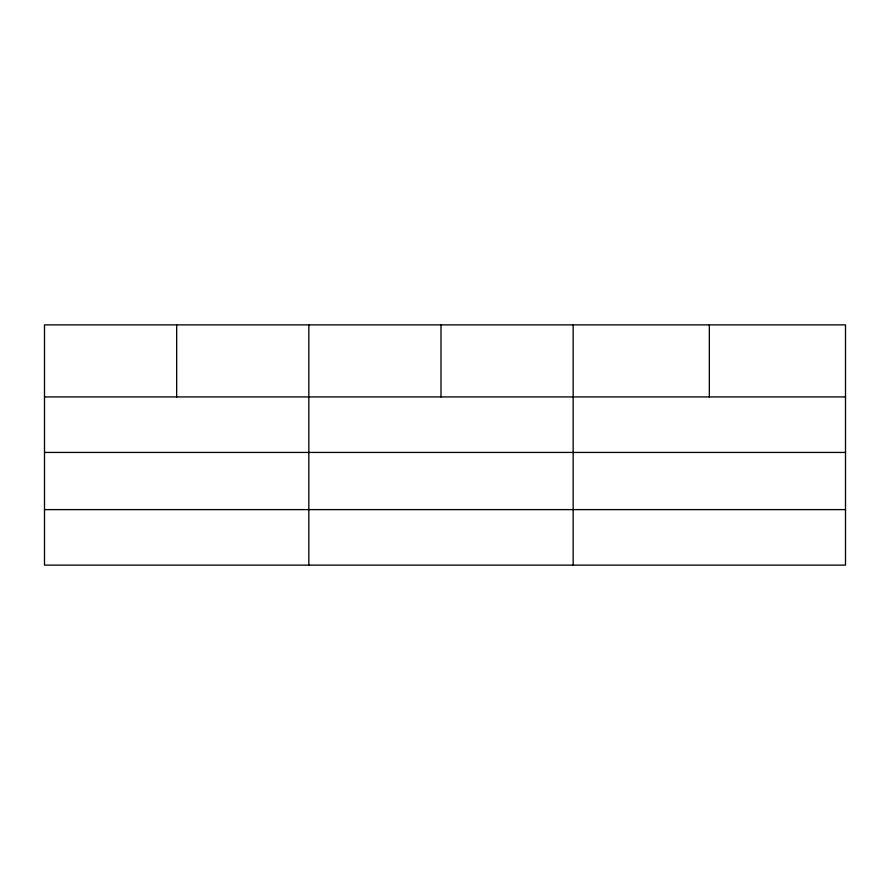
<?xml version="1.0" encoding="UTF-8"?>
<svg xmlns="http://www.w3.org/2000/svg" width="890" height="890" viewBox="0 0 890 890"><rect width="100%" height="100%" fill="white"/><g stroke="black" fill="none" stroke-linecap="round" stroke-linejoin="round"><path stroke-width="1.33" d="M845.5 452.432L845.5 324.883L44.5 324.883L44.5 565.117L845.5 565.117L845.5 452.432L44.5 452.432M44.5 396.929L845.5 396.929M44.5 509.614L845.5 509.614M709.33 324.883L709.33 396.929M573.16 324.883L573.16 565.117M440.995 324.883L440.995 396.929M308.83 324.883L308.83 565.117M176.665 324.883L176.665 396.929"/></g></svg>
